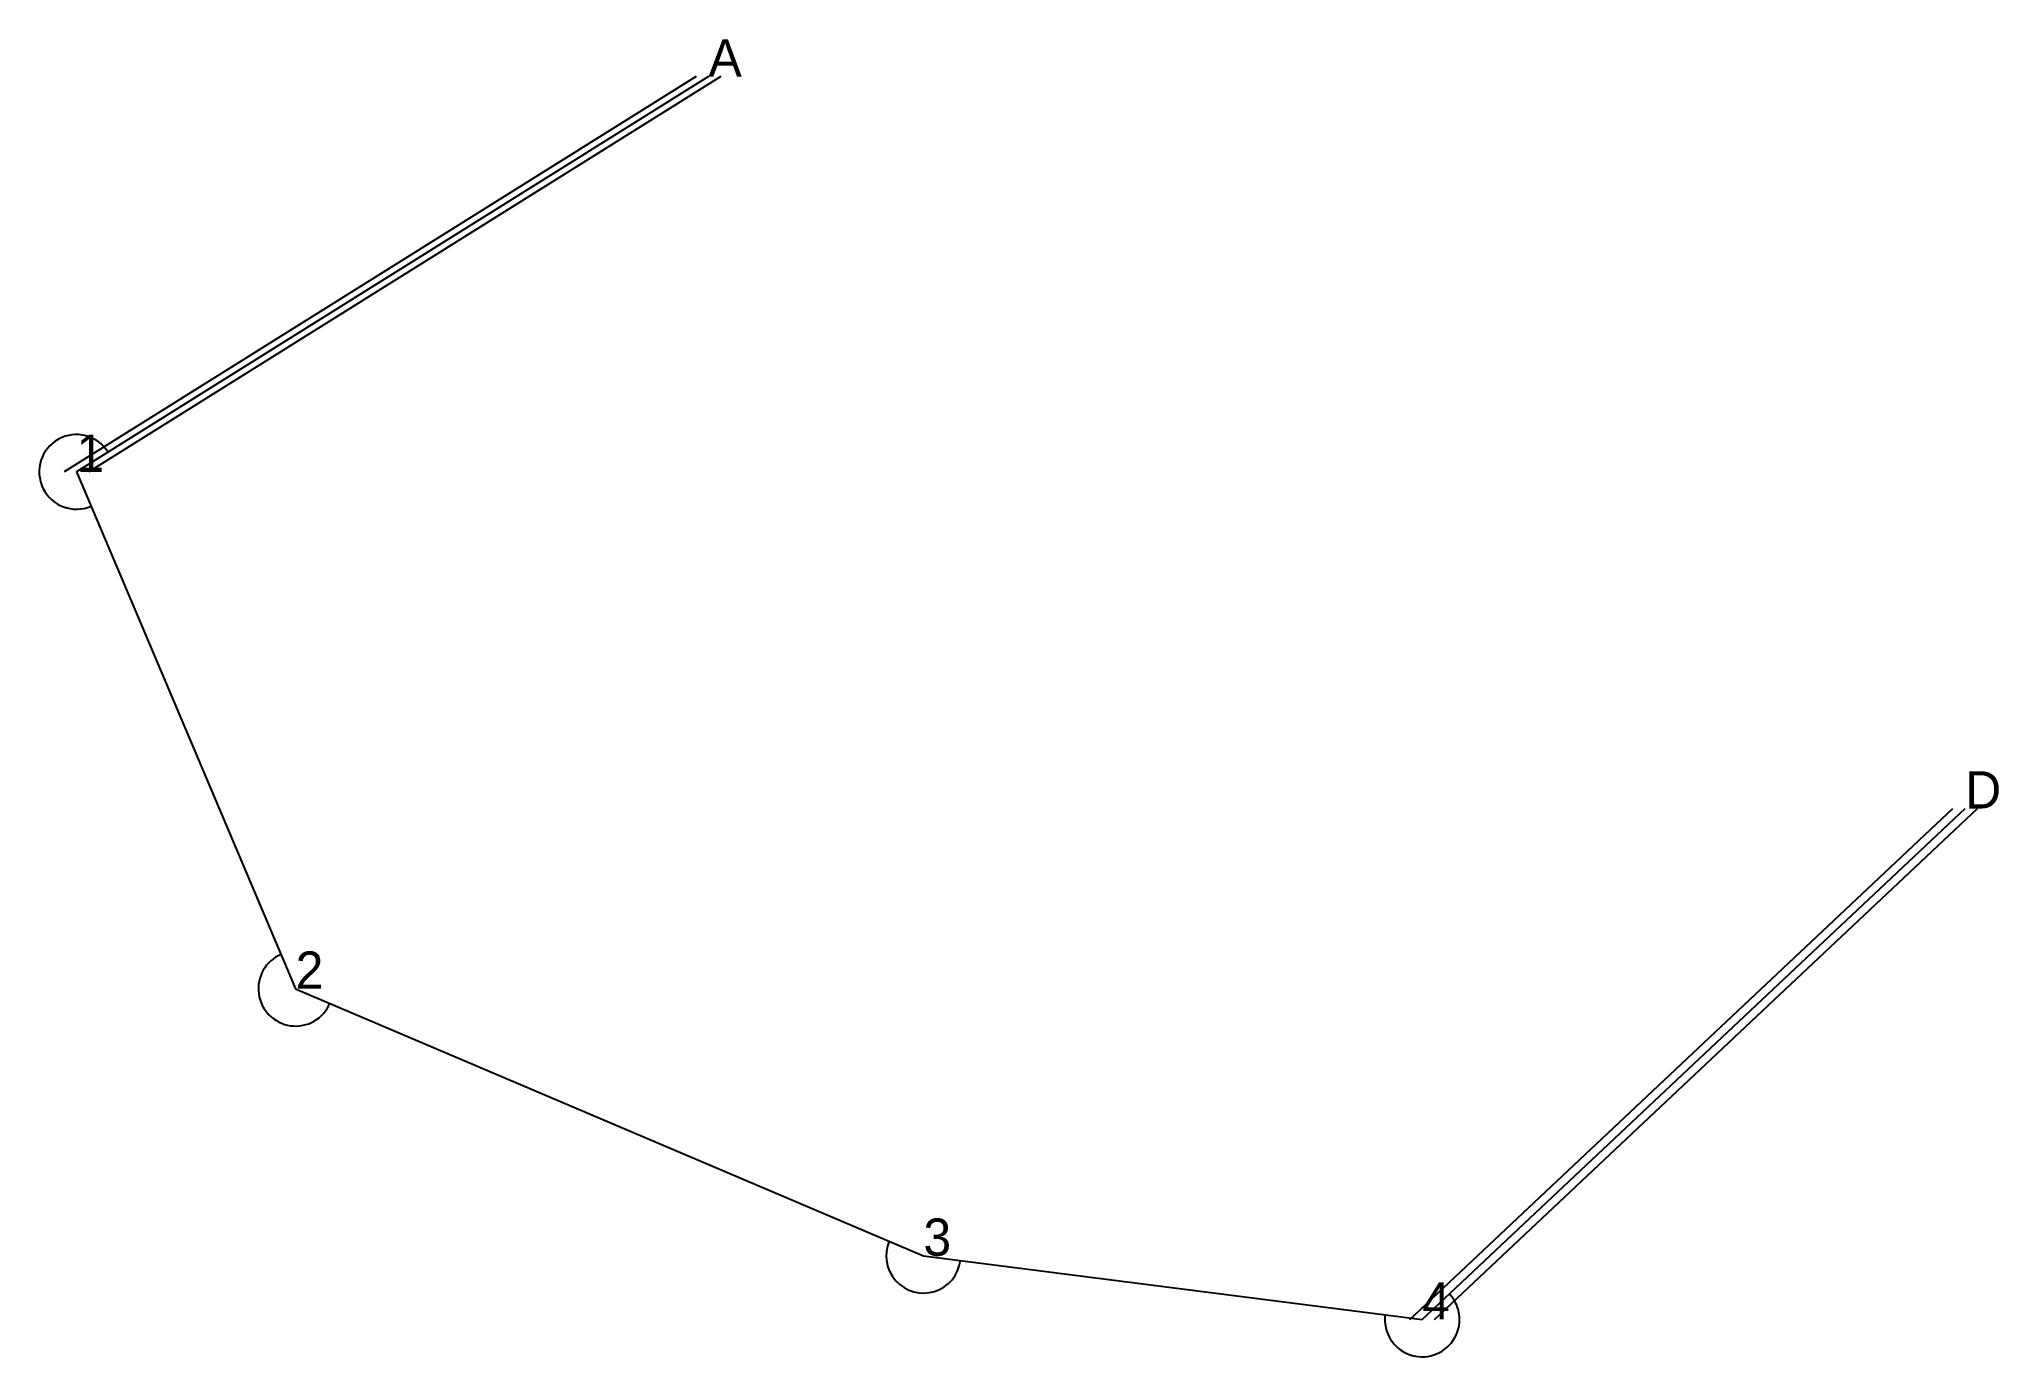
# Model space of a CAD drawing. Header units: metres. Extents: x 1201 to 1989, y 2152 to 2682.
import ezdxf

# ---------------------------------------------------------------- set-up
doc = ezdxf.new("R2010")
doc.units = ezdxf.units.M
for name, color, linetype in [('qita', 90, 'CONTINUOUS'), ('shiti', 10, 'CONTINUOUS'), ('zhuji', 50, 'CONTINUOUS')]:
    doc.layers.add(name, color=color, linetype=linetype)

msp = doc.modelspace()

# ---------------------------------------------------------------- linework, layer by layer
at = {"layer": 'qita'}
for p, q in [((1465.02, 2666.7), (1210.63, 2507.69)), ((1475.02, 2666.7), (1220.63, 2507.69)), ((1752.27, 2166.74), (1970.81, 2372.27)), ((1762.27, 2166.74), (1980.81, 2372.27))]:
    msp.add_line(p, q, dxfattribs=at)
at = {"layer": 'shiti'}
msp.add_lwpolyline([(1470.02, 2666.7), (1215.63, 2507.69), (1303.85, 2299.78), (1556.51, 2192.37), (1757.27, 2166.74), (1975.81, 2372.27)], dxfattribs=at)
at = {"layer": 'zhuji'}
for centre, start, end in [((1215.63, 2507.69), 392.0082, 652.99169), ((1303.85, 2299.78), 472.99169, 696.96852), ((1556.51, 2192.37), 516.96852, 712.72619), ((1757.27, 2166.74), 532.72619, 763.24329)]:
    msp.add_arc(centre, 15, start, end, dxfattribs=at)

# ---------------------------------------------------------------- texts
for s, p in [('A', (1470.02, 2666.7)), ('1', (1215.63, 2507.69)), ('D', (1975.81, 2372.27)), ('2', (1303.85, 2299.78)), ('3', (1556.51, 2192.37)), ('4', (1757.27, 2166.74))]:
    msp.add_text(s, height=15, dxfattribs=at).set_placement(p)

doc.saveas('drawing.dxf')
